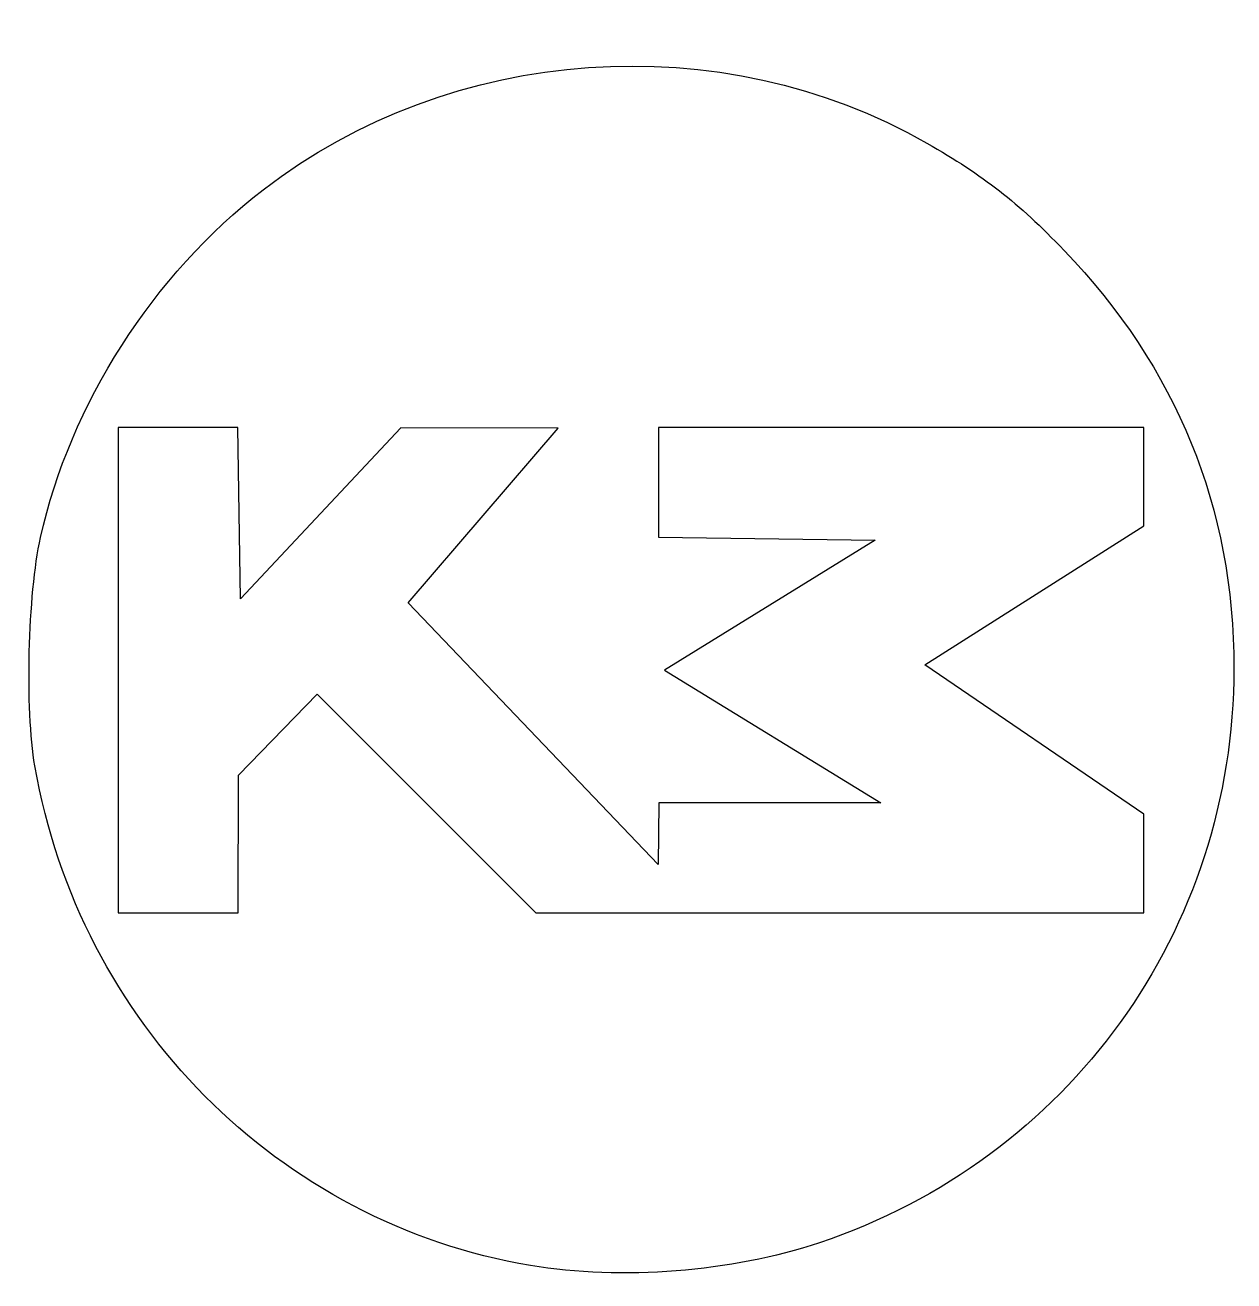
# Model space of a CAD drawing. Extents: x -0.01 to 3, y -0.02 to 3.1.
import ezdxf

# ---------------------------------------------------------------- set-up
doc = ezdxf.new("R2010")
doc.units = 0
doc.layers.add('Kamloops_spec', color=7, linetype='CONTINUOUS')

msp = doc.modelspace()

# ---------------------------------------------------------------- linework, layer by layer
at = {"layer": 'Kamloops_spec', "color": 7}
for p, q in [((0.520039, 2.102763), (0.222028, 2.102763)), ((0.222028, 2.102763), (0.222028, 0.895928)), ((0.52685, 1.676409), (0.520039, 2.102763)), ((0.924981, 2.101828), (0.52685, 1.676409)), ((1.316374, 2.100796), (0.924981, 2.101828)), ((0.943644, 1.666491), (1.316374, 2.100796)), ((2.772557, 2.102764), (1.565722, 2.102764)), ((1.565722, 2.102764), (1.565722, 1.829534)), ((2.772557, 1.858351), (2.772557, 2.102764)), ((2.227909, 1.512179), (2.772557, 1.858351)), ((1.565722, 1.829534), (2.104261, 1.822828)), ((2.104261, 1.822828), (1.580527, 1.499435)), ((1.564947, 1.016593), (0.943644, 1.666491)), ((1.580527, 1.499435), (2.118647, 1.169644)), ((2.772557, 1.141054), (2.227909, 1.512179)), ((0.521351, 1.238073), (0.717136, 1.439904)), ((0.717136, 1.439904), (1.26069, 0.895929)), ((0.520626, 0.895928), (0.521351, 1.238073)), ((1.566909, 1.169644), (1.564947, 1.016593)), ((2.118647, 1.169644), (1.566909, 1.169644)), ((2.772557, 0.895929), (2.772557, 1.141054)), ((0.222028, 0.895928), (0.520626, 0.895928)), ((1.26069, 0.895929), (2.772557, 0.895929)), ((1.247607, 0.019538), (1.247607, 0.019538))]:
    msp.add_line(p, q, dxfattribs=at)
for points in [[(0.58282, 2.693481), (1.051288, 3.0555), (1.721742, 3.102679), (2.232989, 2.809601)], [(2.232989, 2.809601), (2.375728, 2.727775), (2.458333, 2.663171), (2.574267, 2.542697)], [(0.029211, 1.829049), (0.103104, 2.160449), (0.30892, 2.481819), (0.58282, 2.693481)], [(2.574267, 2.542697), (2.854531, 2.251457), (2.996426, 1.9024), (2.996474, 1.504087)], [(0.015154, 1.261268), (-0.009105, 1.400926), (-0.001967, 1.689221), (0.029211, 1.829049)], [(2.996474, 1.504087), (2.996557, 0.85247), (2.586045, 0.283673), (1.965882, 0.076096)], [(1.247607, 0.019538), (0.620808, 0.124901), (0.125932, 0.623502), (0.015154, 1.261268)], [(1.965882, 0.076096), (1.746388, 0.002628), (1.475225, -0.018724), (1.247607, 0.019538)]]:
    msp.add_open_spline(points, degree=3, dxfattribs=at)

doc.saveas('drawing.dxf')
